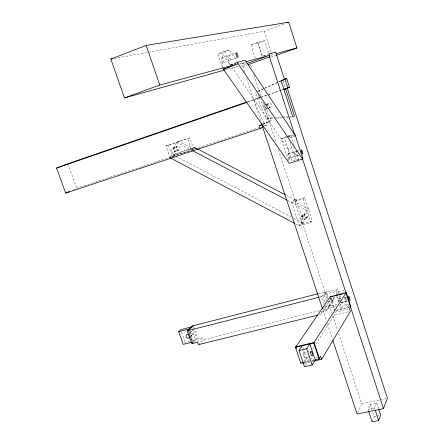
<?xml version="1.0" encoding="UTF-8"?>
<svg xmlns="http://www.w3.org/2000/svg" width="444" height="444" viewBox="0 0 444 444"><rect width="100%" height="100%" fill="white"/><g stroke="black" fill="none" stroke-linecap="round" stroke-linejoin="round"><path stroke-width="0.33" stroke-dasharray="2.22 1.67" d="M372.078 421.8L374.187 416.505L372.294 410.694M375.008 409.362L374.581 408.053L376.673 402.902L370.185 404.24L368.026 409.396L368.448 410.7M170.346 157.209L172.605 151.931M174.165 148.29L176.695 142.374L178.949 141.392L193.934 149.217M172.927 156.466L174.792 155.283M357.625 412.803L361.638 403.696L338.572 333.311M295.632 223.881L299.306 225.818L302.22 219.985M304.029 216.361L306.965 210.478L308.463 209.046L294.944 201.987L296.509 200.616L286.097 195.182M296.059 199.251L294.494 200.61L302.136 223.926L303.652 222.433L296.059 199.251L294.772 199.633L291.614 202.375L299.306 225.818L302.364 222.799L303.213 221.101M349.034 304.817L347.441 307.42L343.734 295.998M305.15 365.612L307.614 361.699L303.757 350.177M349.672 303.774L343.09 305.411L340.787 309.063L339.549 305.272M304.307 362.304L308.014 356.488M312.837 348.934L313.947 347.186M315.801 344.278L334.349 315.212L349.051 311.599M339.149 305.555L340.448 305.228L341.714 303.246L341.292 301.948M342.907 293.462L344.544 290.964M321.051 311.571L327.533 309.956L330.741 305.167L329.054 300.016M336.252 295.149L338.611 291.641L343.878 290.298M329.459 305.489L326.235 310.284L324.947 306.366M332.118 301.531L334.188 298.435M319.203 314.779L321.889 314.119L325.163 309.279L324.342 306.765L330.741 305.167M332.223 301.359L333.433 299.572M336.546 306.199L328.749 308.142L324.275 294.505L335.98 291.519L337.279 289.616L338.544 293.506M322.877 308.902L324.342 306.765M319.724 297.091L323.032 296.248L326.312 291.647L328.21 297.441M325.03 291.974L321.734 296.581L324.092 303.757M198.385 344.672L203.197 339.66L319.802 310.617M197.536 342.269L202.364 337.285L203.197 339.66M299.306 225.818L310.889 222.5L312.365 220.995L304.728 197.569L294.494 200.61M193.806 342.479L197.763 338.433L193.284 325.724M192.191 343.24L196.62 338.722L202.364 337.285M184.482 343.151L185.32 342.318L189.821 341.197M307.448 216.85L304.445 219.802M190.976 335.942L192.291 334.626M304.595 219.669A2.103 2.02 42.4 0 0 303.641 216.206A2.103 2.02 42.4 0 0 301.137 218.648A2.103 2.02 42.4 0 0 304.595 219.669L307.598 216.716A2.076 1.998 42.1 0 0 306.654 213.292A2.076 1.998 42.1 0 0 304.173 215.712A2.076 1.998 42.1 0 0 307.598 216.716M301.798 216.544L304.834 213.631M301.509 216.833L303.174 215.212M301.648 216.678L304.684 213.764M291.614 202.375L303.202 198.929L304.728 197.569M297.73 159.945L298.734 159.224L295.976 150.727M288.278 136.602L290.881 135.037L294.278 145.499M288.361 160.722L281.257 138.978L284.26 137.19L287.268 136.208M264.996 126.029L267.388 124.792L266.511 122.117L271.412 120.479L263.919 103.347M263.131 124.475L271.412 120.479M263.131 124.27L269.086 121.251M262.909 123.932L266.511 122.117M257.359 91.475L255.472 92.324L257.498 98.49L266.511 119.059L268.281 118.187L273.793 117.749M197.297 148.834L196.076 148.196L191.564 150.322L187.584 138.695L189.782 137.723L193.29 147.985L171.822 155.139L195.432 146.97L195.876 148.263M193.29 147.985L195.432 146.97M178.555 149.994A2.042 1.887 68.2 0 1 176.007 147.624A2.042 1.887 68.2 0 1 179.11 146.581A2.042 1.887 68.2 0 1 178.555 149.994L174.059 152.064A2.065 1.909 67.9 0 1 171.484 149.661A2.065 1.909 67.9 0 1 174.62 148.612A2.065 1.909 67.9 0 1 174.059 152.064M268.931 107.975L269.985 107.487M174.22 152.003L178.71 149.933M266.628 109.035L268.392 108.225M268.981 107.959L270.157 107.415M172.71 148.163L177.223 146.137M172.549 148.224L177.067 146.198M257.975 91.203L264.28 88.378M264.863 88.117L278.116 82.184M278.632 81.951L281.135 80.83M257.942 91.336L264.202 88.534M264.791 88.267L280.464 81.252M264.935 105.067L268.487 103.496M73.099 189.86L76.79 188.228L260.162 127.2M266.722 104.279L268.659 103.43M170.096 157.798L166.006 145.993L189.782 137.723M247.863 102.048L261.144 97.003M114.241 58.425L264.358 31.285L284.249 23.876M222.394 67.427L217.854 53.785L225.202 51.06L229.309 50.155L237.168 61.777M229.309 50.155L222.044 52.847L217.854 53.785M255.283 58.181L250.877 44.683L257.57 42.208L264.607 40.704L269.097 54.551M250.877 44.683L258.053 43.118L264.607 40.704M221.545 58.081L236.208 52.686M223.104 62.765A2.47 0.722 71.2 0 0 222.538 59.096A2.47 0.722 71.2 0 0 221.323 59.407A2.47 0.722 71.2 0 0 223.104 62.765L237.762 57.404M236.608 62.576L229.837 65.04L225.202 51.06M230.941 65.052L237.346 62.721M239.832 63.947L244.838 62.127M244.478 71.795L242.219 63.631L245.382 62.487M263.409 55.955L268.304 54.179M245.937 63.858L240.676 65.59M271.034 55.395L275.491 53.78M242.746 66.545L247.047 65.024M270.59 57.265L275.791 55.55M247.386 101.759L259.834 97.458M258.53 95.294L259.335 97.741L283.139 89.522M257.498 98.49L280.68 90.487M281.324 90.265L283.899 89.377M166.006 145.993L187.584 138.695M196.076 148.196L174.52 155.372L169.991 157.498L190.909 150.538M264.102 125.885L267.388 124.792M287.873 136.014L290.881 135.037M288.889 136.408L293.773 134.821M281.257 138.978L287.002 137.113M287.64 136.902L293.39 135.037M289.355 137.845L295.46 135.87M231.818 67.072L288.112 149.006L294.727 146.886M288.001 154.107L296.503 151.404M297.108 151.21L298.917 150.638M288.045 154.085L297.569 151.06M298.99 155.139L289.327 158.186M289.283 158.208A2.153 0.572 73.2 0 0 288.828 154.978A2.153 0.572 73.2 0 0 287.873 155.256A2.153 0.572 73.2 0 0 289.283 158.208L299.439 155M298.734 159.224L292.124 161.305L284.26 137.19M293.806 218.304L302.364 222.799L303.652 222.433M302.136 223.926L312.365 220.995M225.319 69.869L240.01 65.779M242.219 63.631L245.554 62.721M230.458 64.874L235.431 63.548M263.442 56.061L266.583 55.223M318.342 293.689L326.312 291.647M337.279 289.616L325.635 292.59L327.539 298.401M338.861 298.884L341.486 298.218L338.75 298.895M347.752 300.954L341.086 302.614M344.727 297.386L346.104 297.042M340.47 302.78L347.114 301.121M193.04 340.393L195.61 339.749L192.241 330.197M337.19 304.373L330.081 306.155L328.599 301.631M322.483 309.945L325.163 309.279M345.432 297.208L346.559 296.931M350.111 306.754L334.832 310.539L330.702 297.924M335.892 310.622L349.195 307.331M334.832 312.276L348.867 308.813M303.374 352.941L310.944 351.165M303.918 360.206L309.29 358.968M309.962 358.813L313.32 358.042M316.006 357.42L317.349 357.115M304.384 357.736L312.11 355.96M304.251 361.999L315.567 359.401M303.901 362.548L309.518 361.261M312.06 360.678L314.596 360.095M304.234 363.314L313.636 361.161M361.638 403.696L379.293 400.038M379.97 399.9L386.08 398.634M368.026 409.396L374.581 408.053M374.187 416.505L376.135 416.117M376.784 415.984L379.376 415.462M274.481 117.693L291.697 116.334M266.511 119.059L273.931 118.476M276.634 118.259L282.029 117.838M282.706 117.782L288.106 117.355M288.778 117.305L292.152 117.038M176.695 142.374L192.058 150.405M287.917 200.522L306.965 210.478M175.846 156.31L291.364 217.016M231.307 66.334L222.044 52.847L222.255 58.625M259.335 97.741L268.281 118.187M253.763 100.017L264.319 124.081M67.882 163.764L76.79 188.228M181.718 332.184L185.32 342.318M192.813 327.927L193.484 329.831M193.706 330.464L196.62 338.722M189.954 331.579L193.578 341.825M174.081 154.09L174.625 155.666M168.315 144.994L172.272 156.427M302.686 346.975L303.546 349.533M323.032 296.248L325.607 304.084M325.818 304.734L327.533 309.956M246.636 78.36L260.65 120.946M322.849 309.951L326.312 320.49M327.4 323.787L332.384 338.933M321.256 312.21L321.889 314.119M303.202 198.929L310.889 222.5M370.185 404.24L372.083 410.051M330.43 298.318L334.149 309.69M333.921 313.908L334.349 315.212M250.627 64.902L251.698 68.182M254.057 75.386L260.711 95.693M262.859 102.248L276.212 142.99M278.371 149.578L294.772 199.633M302.364 222.799L327.8 300.421M328.011 301.082L331.89 312.92M332.756 315.551L337.496 330.025M376.673 402.902L378.566 408.73M258.053 43.118L262.543 56.921M257.57 42.208L261.977 55.75M290.16 142.391L296.015 160.389M338.611 291.641L339.677 294.921M339.888 295.576L340.953 298.856M341.808 301.482L343.09 305.411M339.394 296.104L341.081 301.298M335.98 291.519L337.257 295.438M337.473 296.087L339.172 301.31M340.021 303.924L340.448 305.228M336.663 296.414L338.728 302.741M283.05 80.841L285.159 87.368M264.358 31.285L271.106 52.148M271.317 52.797L272.583 56.71M288.112 149.006L288.533 154.457M288.794 157.848L289.061 161.289M222.389 62.227L222.583 67.427M339.105 302.025A2.098 0.544 75.4 0 1 338.672 298.967A2.098 0.544 75.4 0 1 339.854 300.871M330.142 298.379A2.081 1.943 30.2 0 1 332.384 299.978A2.081 1.943 30.2 0 1 331.146 302.231A2.081 1.943 30.2 0 1 328.604 301.182M333.011 296.947A2.07 1.931 30 0 1 332.723 300.172A2.07 1.931 30 0 1 329.714 298.54M189.793 332.423A1.931 1.726 45.6 0 1 191.142 335.758M267.277 105.539A2.137 2.054 80.8 0 1 269.497 103.335A2.137 2.054 80.8 0 1 271.328 105.95A2.137 2.054 80.8 0 1 268.614 107.448M266.972 108.841A2.159 2.076 79.9 0 1 263.891 107.909A2.159 2.076 79.9 0 1 265.29 104.945M266.888 105.239A2.159 2.076 79.9 0 1 267.593 106.022M189.871 331.657A1.926 1.721 45.6 0 1 192.69 332.9A1.926 1.721 45.6 0 1 190.903 335.059M334.315 296.947A2.059 1.926 29.9 0 1 333.094 299.312A2.059 1.926 29.9 0 1 330.519 298.096M331.096 295.848A2.059 1.926 29.9 0 1 331.257 295.743M267.055 108.319A2.148 2.065 80.3 0 1 265.523 106.532M266.55 104.368A2.148 2.065 80.3 0 1 269.192 107.592M228.643 56.715A2.475 0.705 71.3 0 0 230.408 60.09A2.475 0.705 71.3 0 0 229.837 56.416A2.475 0.705 71.3 0 0 228.643 56.715M345.221 298.263A2.103 0.533 75.4 0 0 346.442 301.287A2.103 0.533 75.4 0 0 346.148 298.196A2.103 0.533 75.4 0 0 345.221 298.263M302.963 354.295A2.459 0.738 76.3 0 0 304.456 357.731A2.459 0.738 76.3 0 0 304.212 353.996A2.459 0.738 76.3 0 0 302.963 354.295M173.759 148.635A2.054 1.898 68.1 0 0 176.318 151.021A2.054 1.898 68.1 0 0 176.879 147.591A2.054 1.898 68.1 0 0 173.759 148.635M294.533 153.141A2.159 0.561 73.2 0 0 295.932 156.11A2.159 0.561 73.2 0 0 295.465 152.875A2.159 0.561 73.2 0 0 294.533 153.141M302.664 217.172A2.087 2.009 42.2 0 0 306.105 218.187A2.087 2.009 42.2 0 0 305.156 214.741A2.087 2.009 42.2 0 0 302.664 217.172"/><path stroke-width="0.67" d="M368.664 411.355L372.078 421.8L378.632 420.496L380.669 415.201L378.776 409.374M332.817 340.254L357.093 414.019L383.483 408.652L387.44 398.351L287.179 87.773M314.308 361.005L321.7 359.318L350.388 311.266L349.539 308.647L350.782 306.593L346.253 292.613L344.916 292.951M302.259 345.693L299.006 350.532L304.445 366.727L312.149 364.979L315.234 359.951L319.058 359.074L320.712 356.338L321.7 359.318M303.28 362.693L300.799 363.259L295.443 347.308L313.708 342.99L346.253 292.613M300.799 363.259L301.16 362.704M299.006 350.532L306.721 348.723L309.879 343.895L315.234 359.951M295.443 347.308L330.292 296.659L332.939 295.987M317.86 315.112L198.385 344.672L197.536 342.269L191.725 343.712L187.174 330.847L192.141 326.018L317.671 293.856M193.284 325.724L188.334 330.552L192.885 343.423M191.636 342.307L183.233 344.4L178.704 331.662L180.819 329.648L191.114 327.017M223.005 68.642L289.222 163.359L302.93 158.924L294.994 134.421L294.666 134.621L269.475 56.899L269.835 56.799L268.92 53.957L275.685 52.164L284.626 79.859M246.731 101.981L67.882 163.764L56.56 168.093L65.723 193.118L260.212 128.494L263.203 126.951M260.212 128.494L259.307 125.752L261.71 124.536M280.63 81.058L286.719 78.449L289.571 87.302L283.377 89.555M282.34 80.408L286.719 78.449M65.723 193.118L69.414 191.486M283.899 89.377L285.581 88.678L294.45 116.112L292.829 116.983L281.135 80.83L282.839 80.186M224.647 70.058L124.47 97.946L110.828 59.041L146.165 45.405L288.739 22.2L296.947 47.919L276.429 55.322M286.813 22.916L288.739 22.2M124.47 97.946L159.79 85.015L238.101 63.836L223.376 69.181L225.935 68.476M247.241 63.387L269.38 55.378L246.093 61.677M247.963 64.663L269.835 56.799M285.07 88.856L289.571 87.302M56.56 168.093L247.208 102.275M259.307 125.752L261.943 124.869M227.217 68.126L229.137 67.599M276.129 53.552L296.947 47.919M178.704 331.662L189.05 329.021M187.174 330.847L319.053 297.264M334.265 295.654L338.25 294.644M339.582 294.305L342.241 293.628M330.02 297.058L345.998 293.007M110.828 59.041L112.876 58.675M197.297 148.834L285.486 194.866M192.674 150.727L287.301 200.2M170.096 157.798L294.411 223.238M295.46 135.87L245.149 60.256L237.224 62.354L302.619 159.157L383.483 408.652M146.165 45.405L159.79 85.015M303.169 362.287L303.563 363.464M296.448 348.69L295.809 346.775L314.052 342.463L319.391 358.524M306.721 348.723L312.149 364.979M313.708 342.99L319.058 359.074M261.294 122.91L322.411 308.636M375.224 410.017L378.632 420.496M285.037 79.082L287.906 87.99M302.475 157.52L302.619 159.157M237.329 62.327L237.346 62.721M189.682 336.741A1.943 1.732 45.6 0 1 187.324 337.989A1.943 1.732 45.6 0 1 186.219 335.287A1.943 1.732 45.6 0 1 188.955 334.954M236.008 54.013A2.486 0.694 71.4 0 0 237.762 57.404A2.486 0.694 71.4 0 0 237.179 53.718A2.486 0.694 71.4 0 0 236.008 54.013M310.628 352.508A2.47 0.722 76.3 0 0 312.11 355.96A2.47 0.722 76.3 0 0 311.843 352.22A2.47 0.722 76.3 0 0 310.628 352.508M348.551 297.425A2.103 0.527 75.4 0 0 349.772 300.455A2.103 0.527 75.4 0 0 349.472 297.358A2.103 0.527 75.4 0 0 348.551 297.425M301.226 151.016A2.165 0.549 73.3 0 0 302.614 153.996A2.165 0.549 73.3 0 0 302.142 150.76A2.165 0.549 73.3 0 0 301.226 151.016"/></g></svg>
